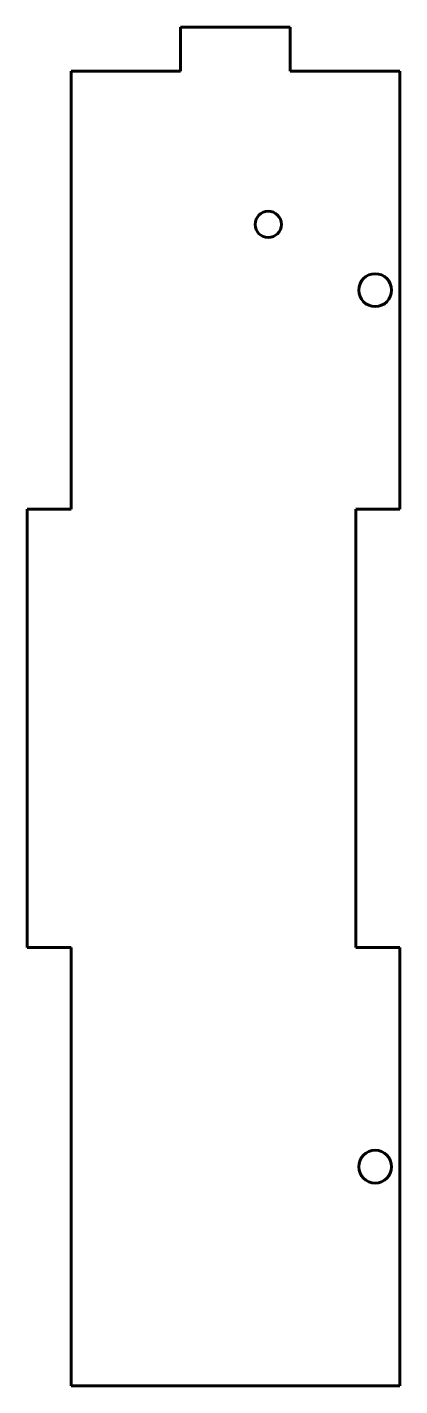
# Model space of a CAD drawing. Header units: millimetres. Extents: x -19 to 15, y -60 to 64.
import ezdxf

# ---------------------------------------------------------------- set-up
doc = ezdxf.new("R2010")
doc.units = ezdxf.units.MM
doc.linetypes.add('K5LT_BASIC', pattern=[0])

msp = doc.modelspace()

# ---------------------------------------------------------------- linework, layer by layer
at = {"color": 143, "linetype": 'K5LT_BASIC', "lineweight": 60, "true_color": 0x33acca}
for p, q in [((-5, 64), (5, 64)), ((-5, 60), (-5, 64)), ((5, 64), (5, 60)), ((-15, 20), (-15, 60)), ((-15, 60), (-5, 60)), ((5, 60), (15, 60)), ((15, 60), (15, 20)), ((-19, -20), (-19, 20)), ((-19, 20), (-15, 20)), ((11, -20), (11, 20)), ((11, 20), (15, 20)), ((-15, -20), (-19, -20)), ((-15, -60), (-15, -20)), ((15, -20), (11, -20)), ((15, -20), (15, -60)), ((15, -60), (-15, -60))]:
    msp.add_line(p, q, dxfattribs=at)
for centre, radius in [((3, 46), 1.2), ((12.75, 40), 1.5), ((12.75, -40), 1.5)]:
    msp.add_circle(centre, radius, dxfattribs=at)

doc.saveas('drawing.dxf')
